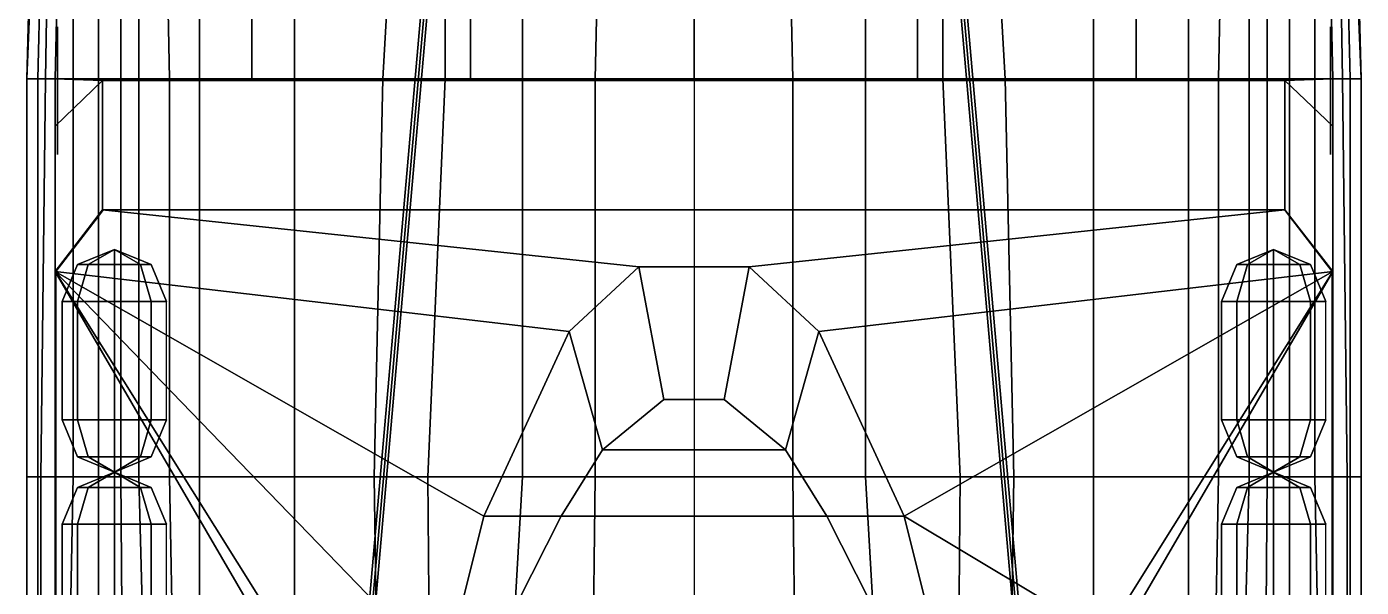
# Model space of a CAD drawing. Header units: millimetres. Extents: x -4.2 to 4.2, y -36 to 51.8.
# Drawn here: x -4.23 to 4.23, y 24.49 to 28.04 of the extents above; entities that cross this region are included whole.
import ezdxf

# ---------------------------------------------------------------- set-up
doc = ezdxf.new("R2010")
doc.units = ezdxf.units.MM
for name, color, linetype in [('h2', 7, 'Continuous'), ('railings', 6, 'Continuous'), ('superstructure', 3, 'Continuous')]:
    doc.layers.add(name, color=color, linetype=linetype)

msp = doc.modelspace()

# ---------------------------------------------------------------- linework, layer by layer
for points in [[(-4.16, 30.16, 2.885), (-4.16, 30.16, -0.21), (-4.225, 27.71, -0.21), (-4.225, 27.71, 2.885)], [(-4.095, 30.16, 2.965), (-4.16, 30.16, 2.885), (-4.225, 27.71, 2.885), (-4.155, 27.71, 2.965)], [(-3.99, 30.16, 2.995), (-4.095, 30.16, 2.965), (-4.155, 27.71, 2.965), (-4.045, 27.71, 2.99)], [(-4.225, 27.71, 2.885), (-4.225, 27.71, -0.21), (-4.225, 25.19, -0.21), (-4.225, 25.19, 2.885)], [(-4.155, 27.71, 2.965), (-4.225, 27.71, 2.885), (-4.225, 25.19, 2.885), (-4.155, 25.19, 2.965)], [(-4.045, 27.71, 2.99), (-4.155, 27.71, 2.965), (-4.155, 25.19, 2.965), (-4.045, 25.19, 2.99)], [(-4.225, 25.19, 2.885), (-4.225, 25.19, -0.21), (-4.225, 22.7, -0.21), (-4.225, 22.7, 2.885)], [(-4.155, 25.19, 2.965), (-4.225, 25.19, 2.885), (-4.225, 22.7, 2.885), (-4.155, 22.7, 2.965)], [(-4.045, 25.19, 2.99), (-4.155, 25.19, 2.965), (-4.155, 22.7, 2.965), (-4.045, 22.7, 2.99)]]:
    msp.add_3dface(points)
at = {"color": 1}
for points in [[(-4.125, 30.16, -0.525), (-4.065, 30.16, -0.68), (-4.105, 27.71, -0.84), (-4.225, 27.71, -0.525)], [(-4.16, 30.16, -0.21), (-4.125, 30.16, -0.525), (-4.225, 27.71, -0.525), (-4.225, 27.71, -0.21)], [(-4.065, 30.16, -0.68), (-3.93, 30.16, -0.875), (-3.93, 27.71, -1.055), (-4.105, 27.71, -0.84)], [(-3.93, 30.16, -0.875), (-3.77, 30.16, -1.005), (-3.77, 27.71, -1.17), (-3.93, 27.71, -1.055)], [(-3.77, 30.16, -1.005), (-3.63, 30.16, -1.07), (-3.63, 27.71, -1.225), (-3.77, 27.71, -1.17)], [(-3.63, 30.16, -1.07), (-3.515, 30.16, -1.09), (-3.515, 27.71, -1.25), (-3.63, 27.71, -1.225)], [(-3.32, 27.71, -1.25), (-3.515, 27.71, -1.25), (-3.515, 30.16, -1.09), (-3.37, 30.16, -1.09)], [(-3.13, 27.71, -1.17), (-3.32, 27.71, -1.25), (-3.37, 30.16, -1.09), (-3.13, 30.16, -0.96)], [(-2.53, 27.71, -0.84), (-3.13, 27.71, -1.17), (-3.13, 30.16, -0.96), (-2.53, 30.16, -0.66)], [(-1.97, 27.71, -0.7), (-2.53, 27.71, -0.84), (-2.53, 30.16, -0.66), (-1.83, 30.16, -0.485)], [(-1.575, 27.71, -0.7), (-1.97, 27.71, -0.7), (-1.83, 30.16, -0.485), (-1.575, 30.16, -0.485)], [(-1.085, 27.71, -0.835), (-1.575, 27.71, -0.7), (-1.575, 30.16, -0.485), (-1.085, 30.16, -0.575)], [(-0.625, 27.71, -1.065), (-1.085, 27.71, -0.835), (-1.085, 30.16, -0.575), (-0.57, 30.16, -0.735)], [(0, 27.71, -1.48), (-0.625, 27.71, -1.065), (-0.57, 30.16, -0.735), (0, 30.16, -0.985)], [(-4.225, 27.71, -0.525), (-4.105, 27.71, -0.84), (-4.135, 25.19, -0.905), (-4.225, 25.19, -0.655)], [(-4.225, 27.71, -0.21), (-4.225, 27.71, -0.525), (-4.225, 25.19, -0.655), (-4.225, 25.19, -0.21)], [(-4.105, 27.71, -0.84), (-3.93, 27.71, -1.055), (-3.93, 25.19, -1.165), (-4.135, 25.19, -0.905)], [(-3.93, 27.71, -1.055), (-3.77, 27.71, -1.17), (-3.77, 25.19, -1.28), (-3.93, 25.19, -1.165)], [(-3.77, 27.71, -1.17), (-3.63, 27.71, -1.225), (-3.63, 25.19, -1.345), (-3.77, 25.19, -1.28)], [(-3.63, 27.71, -1.225), (-3.515, 27.71, -1.25), (-3.515, 25.19, -1.37), (-3.63, 25.19, -1.345)], [(-3.32, 25.19, -1.37), (-3.515, 25.19, -1.37), (-3.515, 27.71, -1.25), (-3.32, 27.71, -1.25)], [(-3.13, 25.19, -1.29), (-3.32, 25.19, -1.37), (-3.32, 27.71, -1.25), (-3.13, 27.71, -1.17)], [(-2.53, 25.19, -1.04), (-3.13, 25.19, -1.29), (-3.13, 27.71, -1.17), (-2.53, 27.71, -0.84)], [(-2.025, 25.19, -0.94), (-2.53, 25.19, -1.04), (-2.53, 27.71, -0.84), (-1.97, 27.71, -0.7)], [(-1.685, 25.19, -0.94), (-2.025, 25.19, -0.94), (-1.97, 27.71, -0.7), (-1.575, 27.71, -0.7)], [(-1.085, 25.19, -1.08), (-1.685, 25.19, -0.94), (-1.575, 27.71, -0.7), (-1.085, 27.71, -0.835)], [(-0.625, 25.19, -1.38), (-1.085, 25.19, -1.08), (-1.085, 27.71, -0.835), (-0.625, 27.71, -1.065)], [(0, 25.19, -1.98), (-0.625, 25.19, -1.38), (-0.625, 27.71, -1.065), (0, 27.71, -1.48)], [(-4.225, 25.19, -0.655), (-4.135, 25.19, -0.905), (-4.135, 22.7, -1.01), (-4.225, 22.7, -0.74)], [(-4.225, 25.19, -0.21), (-4.225, 25.19, -0.655), (-4.225, 22.7, -0.74), (-4.225, 22.7, -0.21)], [(-4.135, 25.19, -0.905), (-3.93, 25.19, -1.165), (-3.98, 22.7, -1.225), (-4.135, 22.7, -1.01)], [(-3.93, 25.19, -1.165), (-3.77, 25.19, -1.28), (-3.77, 22.7, -1.4), (-3.98, 22.7, -1.225)], [(-3.77, 25.19, -1.28), (-3.63, 25.19, -1.345), (-3.61, 22.7, -1.48), (-3.77, 22.7, -1.4)], [(-3.63, 25.19, -1.345), (-3.515, 25.19, -1.37), (-3.45, 22.7, -1.51), (-3.61, 22.7, -1.48)], [(-3.275, 22.7, -1.505), (-3.45, 22.7, -1.51), (-3.515, 25.19, -1.37), (-3.32, 25.19, -1.37)], [(-3.13, 22.7, -1.44), (-3.275, 22.7, -1.505), (-3.32, 25.19, -1.37), (-3.13, 25.19, -1.29)], [(-2.53, 22.7, -1.215), (-3.13, 22.7, -1.44), (-3.13, 25.19, -1.29), (-2.53, 25.19, -1.04)], [(-1.99, 22.7, -1.13), (-2.53, 22.7, -1.215), (-2.53, 25.19, -1.04), (-2.025, 25.19, -0.94)], [(-1.665, 22.7, -1.135), (-1.99, 22.7, -1.13), (-2.025, 25.19, -0.94), (-1.685, 25.19, -0.94)], [(-1.23, 22.7, -1.225), (-1.665, 22.7, -1.135), (-1.685, 25.19, -0.94), (-1.085, 25.19, -1.08)], [(-0.655, 22.7, -1.505), (-1.23, 22.7, -1.225), (-1.085, 25.19, -1.08), (-0.625, 25.19, -1.38)], [(0, 22.7, -1.98), (-0.655, 22.7, -1.505), (-0.625, 25.19, -1.38), (0, 25.19, -1.98)]]:
    msp.add_3dface(points, dxfattribs=at)
at = {"color": 2}
for points in [[(-2.8, 30.16, 3.055), (-3.99, 30.16, 2.995), (-4.045, 27.71, 2.99), (-2.8, 27.71, 3.055)], [(-1.415, 30.16, 3.11), (-2.8, 30.16, 3.055), (-2.8, 27.71, 3.055), (-1.415, 27.71, 3.11)], [(0, 30.16, 3.13), (-1.415, 30.16, 3.11), (-1.415, 27.71, 3.11), (0, 27.71, 3.13)], [(-2.8, 27.71, 3.055), (-4.045, 27.71, 2.99), (-3.745, 27.7, 3.0057), (-2.8, 27.7, 3.055)], [(-3.745, 27.7, 3.0057), (-4.045, 27.71, 2.99), (-4.045, 27.41, 2.99), (-3.745, 27.7, 3.0057)], [(-1.415, 27.71, 3.11), (-2.8, 27.71, 3.055), (-2.8, 27.7, 3.055), (-1.415, 27.7, 3.11)], [(0, 27.71, 3.13), (-1.415, 27.71, 3.11), (-1.415, 27.7, 3.11), (0, 27.7, 3.13)]]:
    msp.add_3dface(points, dxfattribs=at)
at = {"layer": 'h2', "color": 1}
for points in [[(0, 27.71, -1.48), (0.625, 27.71, -1.065), (0.57, 30.16, -0.735), (0, 30.16, -0.985)], [(0.625, 27.71, -1.065), (1.085, 27.71, -0.835), (1.085, 30.16, -0.575), (0.57, 30.16, -0.735)], [(1.085, 27.71, -0.835), (1.575, 27.71, -0.7), (1.575, 30.16, -0.485), (1.085, 30.16, -0.575)], [(1.575, 27.71, -0.7), (1.97, 27.71, -0.7), (1.83, 30.16, -0.485), (1.575, 30.16, -0.485)], [(1.97, 27.71, -0.7), (2.53, 27.71, -0.84), (2.53, 30.16, -0.66), (1.83, 30.16, -0.485)], [(2.53, 27.71, -0.84), (3.13, 27.71, -1.17), (3.13, 30.16, -0.96), (2.53, 30.16, -0.66)], [(3.13, 27.71, -1.17), (3.32, 27.71, -1.25), (3.37, 30.16, -1.09), (3.13, 30.16, -0.96)], [(3.32, 27.71, -1.25), (3.515, 27.71, -1.25), (3.515, 30.16, -1.09), (3.37, 30.16, -1.09)], [(3.63, 30.16, -1.07), (3.515, 30.16, -1.09), (3.515, 27.71, -1.25), (3.63, 27.71, -1.225)], [(3.77, 30.16, -1.005), (3.63, 30.16, -1.07), (3.63, 27.71, -1.225), (3.77, 27.71, -1.17)], [(3.93, 30.16, -0.875), (3.77, 30.16, -1.005), (3.77, 27.71, -1.17), (3.93, 27.71, -1.055)], [(4.065, 30.16, -0.68), (3.93, 30.16, -0.875), (3.93, 27.71, -1.055), (4.105, 27.71, -0.84)], [(4.125, 30.16, -0.525), (4.065, 30.16, -0.68), (4.105, 27.71, -0.84), (4.225, 27.71, -0.525)], [(4.16, 30.16, -0.21), (4.125, 30.16, -0.525), (4.225, 27.71, -0.525), (4.225, 27.71, -0.21)], [(0, 25.19, -1.98), (0.625, 25.19, -1.38), (0.625, 27.71, -1.065), (0, 27.71, -1.48)], [(0.625, 25.19, -1.38), (1.085, 25.19, -1.08), (1.085, 27.71, -0.835), (0.625, 27.71, -1.065)], [(1.085, 25.19, -1.08), (1.685, 25.19, -0.94), (1.575, 27.71, -0.7), (1.085, 27.71, -0.835)], [(1.685, 25.19, -0.94), (2.025, 25.19, -0.94), (1.97, 27.71, -0.7), (1.575, 27.71, -0.7)], [(2.025, 25.19, -0.94), (2.53, 25.19, -1.04), (2.53, 27.71, -0.84), (1.97, 27.71, -0.7)], [(2.53, 25.19, -1.04), (3.13, 25.19, -1.29), (3.13, 27.71, -1.17), (2.53, 27.71, -0.84)], [(3.13, 25.19, -1.29), (3.32, 25.19, -1.37), (3.32, 27.71, -1.25), (3.13, 27.71, -1.17)], [(3.32, 25.19, -1.37), (3.515, 25.19, -1.37), (3.515, 27.71, -1.25), (3.32, 27.71, -1.25)], [(3.63, 27.71, -1.225), (3.515, 27.71, -1.25), (3.515, 25.19, -1.37), (3.63, 25.19, -1.345)], [(3.77, 27.71, -1.17), (3.63, 27.71, -1.225), (3.63, 25.19, -1.345), (3.77, 25.19, -1.28)], [(3.93, 27.71, -1.055), (3.77, 27.71, -1.17), (3.77, 25.19, -1.28), (3.93, 25.19, -1.165)], [(4.105, 27.71, -0.84), (3.93, 27.71, -1.055), (3.93, 25.19, -1.165), (4.135, 25.19, -0.905)], [(4.225, 27.71, -0.525), (4.105, 27.71, -0.84), (4.135, 25.19, -0.905), (4.225, 25.19, -0.655)], [(4.225, 27.71, -0.21), (4.225, 27.71, -0.525), (4.225, 25.19, -0.655), (4.225, 25.19, -0.21)], [(0, 22.7, -1.98), (0.655, 22.7, -1.505), (0.625, 25.19, -1.38), (0, 25.19, -1.98)], [(0.655, 22.7, -1.505), (1.23, 22.7, -1.225), (1.085, 25.19, -1.08), (0.625, 25.19, -1.38)], [(1.23, 22.7, -1.225), (1.665, 22.7, -1.135), (1.685, 25.19, -0.94), (1.085, 25.19, -1.08)], [(1.665, 22.7, -1.135), (1.99, 22.7, -1.13), (2.025, 25.19, -0.94), (1.685, 25.19, -0.94)], [(1.99, 22.7, -1.13), (2.53, 22.7, -1.215), (2.53, 25.19, -1.04), (2.025, 25.19, -0.94)], [(2.53, 22.7, -1.215), (3.13, 22.7, -1.44), (3.13, 25.19, -1.29), (2.53, 25.19, -1.04)], [(3.13, 22.7, -1.44), (3.275, 22.7, -1.505), (3.32, 25.19, -1.37), (3.13, 25.19, -1.29)], [(3.275, 22.7, -1.505), (3.45, 22.7, -1.51), (3.515, 25.19, -1.37), (3.32, 25.19, -1.37)], [(3.63, 25.19, -1.345), (3.515, 25.19, -1.37), (3.45, 22.7, -1.51), (3.61, 22.7, -1.48)], [(3.77, 25.19, -1.28), (3.63, 25.19, -1.345), (3.61, 22.7, -1.48), (3.77, 22.7, -1.4)], [(3.93, 25.19, -1.165), (3.77, 25.19, -1.28), (3.77, 22.7, -1.4), (3.98, 22.7, -1.225)], [(4.135, 25.19, -0.905), (3.93, 25.19, -1.165), (3.98, 22.7, -1.225), (4.135, 22.7, -1.01)], [(4.225, 25.19, -0.655), (4.135, 25.19, -0.905), (4.135, 22.7, -1.01), (4.225, 22.7, -0.74)], [(4.225, 25.19, -0.21), (4.225, 25.19, -0.655), (4.225, 22.7, -0.74), (4.225, 22.7, -0.21)]]:
    msp.add_3dface(points, dxfattribs=at)
at = {"layer": 'h2', "color": 2}
for points in [[(0, 30.16, 3.13), (1.415, 30.16, 3.11), (1.415, 27.71, 3.11), (0, 27.71, 3.13)], [(1.415, 30.16, 3.11), (2.8, 30.16, 3.055), (2.8, 27.71, 3.055), (1.415, 27.71, 3.11)], [(2.8, 30.16, 3.055), (3.99, 30.16, 2.995), (4.045, 27.71, 2.99), (2.8, 27.71, 3.055)], [(0, 27.71, 3.13), (1.415, 27.71, 3.11), (1.415, 27.7, 3.11), (0, 27.7, 3.13)], [(1.415, 27.71, 3.11), (2.8, 27.71, 3.055), (2.8, 27.7, 3.055), (1.415, 27.7, 3.11)], [(2.8, 27.71, 3.055), (4.045, 27.71, 2.99), (3.74, 27.7, 3.0059), (2.8, 27.7, 3.055)], [(3.74, 27.7, 3.0059), (4.045, 27.71, 2.99), (4.045, 27.41, 2.99), (3.74, 27.7, 3.0059)]]:
    msp.add_3dface(points, dxfattribs=at)
at = {"layer": 'h2'}
for points in [[(3.99, 30.16, 2.995), (4.095, 30.16, 2.965), (4.155, 27.71, 2.965), (4.045, 27.71, 2.99)], [(4.095, 30.16, 2.965), (4.16, 30.16, 2.885), (4.225, 27.71, 2.885), (4.155, 27.71, 2.965)], [(4.16, 30.16, 2.885), (4.16, 30.16, -0.21), (4.225, 27.71, -0.21), (4.225, 27.71, 2.885)], [(4.045, 27.71, 2.99), (4.155, 27.71, 2.965), (4.155, 25.19, 2.965), (4.045, 25.19, 2.99)], [(4.155, 27.71, 2.965), (4.225, 27.71, 2.885), (4.225, 25.19, 2.885), (4.155, 25.19, 2.965)], [(4.225, 27.71, 2.885), (4.225, 27.71, -0.21), (4.225, 25.19, -0.21), (4.225, 25.19, 2.885)], [(4.045, 25.19, 2.99), (4.155, 25.19, 2.965), (4.155, 22.7, 2.965), (4.045, 22.7, 2.99)], [(4.155, 25.19, 2.965), (4.225, 25.19, 2.885), (4.225, 22.7, 2.885), (4.155, 22.7, 2.965)], [(4.225, 25.19, 2.885), (4.225, 25.19, -0.21), (4.225, 22.7, -0.21), (4.225, 22.7, 2.885)]]:
    msp.add_3dface(points, dxfattribs=at)
at = {"layer": 'railings'}
for points in [[(-4.03, 28.04, 4.3), (-4.03, 27.23, 4.3), (-4.03, 27.23, 4.26), (-4.03, 28.04, 4.26)], [(-4.03, 28.04, 4.3), (-4.03, 27.23, 4.3), (-4.03, 27.23, 4.26), (-4.03, 28.04, 4.26)], [(-4.03, 28.04, 3.71), (-4.03, 27.23, 3.71), (-4.03, 27.23, 3.67), (-4.03, 28.04, 3.67)], [(-4.03, 28.04, 3.71), (-4.03, 27.23, 3.71), (-4.03, 27.23, 3.67), (-4.03, 28.04, 3.67)], [(4.03, 28.04, 3.71), (4.03, 27.23, 3.71), (4.03, 27.23, 3.67), (4.03, 28.04, 3.67)], [(4.03, 28.04, 3.71), (4.03, 27.23, 3.71), (4.03, 27.23, 3.67), (4.03, 28.04, 3.67)], [(4.03, 28.04, 4.3), (4.03, 27.23, 4.3), (4.03, 27.23, 4.26), (4.03, 28.04, 4.26)], [(4.03, 28.04, 4.3), (4.03, 27.23, 4.3), (4.03, 27.23, 4.26), (4.03, 28.04, 4.26)], [(-3.77, 26.84, 6.67), (-3.77, 26.84, 5.69), (-3.74, 26.88, 5.69), (-3.74, 26.88, 6.67)], [(-3.77, 26.84, 6.67), (-3.77, 26.84, 5.69), (-3.74, 26.88, 5.69), (-3.74, 26.88, 6.67)], [(3.77, 26.84, 6.67), (3.77, 26.84, 5.69), (3.74, 26.88, 5.69), (3.74, 26.88, 6.67)], [(3.77, 26.84, 6.67), (3.77, 26.84, 5.69), (3.74, 26.88, 5.69), (3.74, 26.88, 6.67)], [(-3.77, 26.84, 6.67), (-4.04, 26.49, 6.67), (-4.04, 26.49, 6.63), (-3.77, 26.84, 6.63)], [(-3.77, 26.84, 6.67), (-4.04, 26.49, 6.67), (-4.04, 26.49, 6.63), (-3.77, 26.84, 6.63)], [(-3.77, 26.84, 6.19), (-4.04, 26.49, 6.19), (-4.04, 26.49, 6.15), (-3.77, 26.84, 6.15)], [(-3.77, 26.84, 6.19), (-4.04, 26.49, 6.19), (-4.04, 26.49, 6.15), (-3.77, 26.84, 6.15)], [(3.77, 26.84, 6.19), (4.04, 26.49, 6.19), (4.04, 26.49, 6.15), (3.77, 26.84, 6.15)], [(3.77, 26.84, 6.19), (4.04, 26.49, 6.19), (4.04, 26.49, 6.15), (3.77, 26.84, 6.15)], [(3.77, 26.84, 6.67), (4.04, 26.49, 6.67), (4.04, 26.49, 6.63), (3.77, 26.84, 6.63)], [(3.77, 26.84, 6.67), (4.04, 26.49, 6.67), (4.04, 26.49, 6.63), (3.77, 26.84, 6.63)], [(-4.04, 26.49, 6.67), (-4.04, 25.51, 6.67), (-4.04, 25.51, 6.63), (-4.04, 26.49, 6.63)], [(-4.04, 26.49, 6.67), (-4.04, 25.51, 6.67), (-4.04, 25.51, 6.63), (-4.04, 26.49, 6.63)], [(-4.04, 26.49, 6.19), (-4.04, 25.51, 6.19), (-4.04, 25.51, 6.15), (-4.04, 26.49, 6.15)], [(-4.04, 26.49, 6.19), (-4.04, 25.51, 6.19), (-4.04, 25.51, 6.15), (-4.04, 26.49, 6.15)], [(4.04, 26.49, 6.19), (4.04, 25.51, 6.19), (4.04, 25.51, 6.15), (4.04, 26.49, 6.15)], [(4.04, 26.49, 6.19), (4.04, 25.51, 6.19), (4.04, 25.51, 6.15), (4.04, 26.49, 6.15)], [(4.04, 26.49, 6.67), (4.04, 25.51, 6.67), (4.04, 25.51, 6.63), (4.04, 26.49, 6.63)], [(4.04, 26.49, 6.67), (4.04, 25.51, 6.67), (4.04, 25.51, 6.63), (4.04, 26.49, 6.63)], [(-4.04, 25.47, 6.67), (-4.04, 25.47, 5.69), (-4.04, 25.51, 5.69), (-4.04, 25.51, 6.67)], [(-4.04, 25.47, 6.67), (-4.04, 25.47, 5.69), (-4.04, 25.51, 5.69), (-4.04, 25.51, 6.67)], [(-4.04, 25.47, 6.67), (-4.04, 23.99, 6.67), (-4.04, 23.99, 6.63), (-4.04, 25.47, 6.63)], [(-4.04, 25.47, 6.67), (-4.04, 23.99, 6.67), (-4.04, 23.99, 6.63), (-4.04, 25.47, 6.63)], [(-4.04, 25.47, 6.19), (-4.04, 23.99, 6.19), (-4.04, 23.99, 6.15), (-4.04, 25.47, 6.15)], [(-4.04, 25.47, 6.19), (-4.04, 23.99, 6.19), (-4.04, 23.99, 6.15), (-4.04, 25.47, 6.15)], [(4.04, 25.47, 6.67), (4.04, 25.47, 5.69), (4.04, 25.51, 5.69), (4.04, 25.51, 6.67)], [(4.04, 25.47, 6.67), (4.04, 25.47, 5.69), (4.04, 25.51, 5.69), (4.04, 25.51, 6.67)], [(4.04, 25.47, 6.19), (4.04, 23.99, 6.19), (4.04, 23.99, 6.15), (4.04, 25.47, 6.15)], [(4.04, 25.47, 6.19), (4.04, 23.99, 6.19), (4.04, 23.99, 6.15), (4.04, 25.47, 6.15)], [(4.04, 25.47, 6.67), (4.04, 23.99, 6.67), (4.04, 23.99, 6.63), (4.04, 25.47, 6.63)], [(4.04, 25.47, 6.67), (4.04, 23.99, 6.67), (4.04, 23.99, 6.63), (4.04, 25.47, 6.63)]]:
    msp.add_3dface(points, dxfattribs=at)
at = {"layer": 'superstructure'}
for points in [[(-1.02, 36.01, 5.76), (-1.04, 36.01, 5.74), (-2.27, 21.95, 16.27), (-2.25, 21.92, 16.29)], [(-1.04, 36.01, 5.74), (-1.02, 36.01, 5.72), (-2.25, 21.92, 16.25), (-2.27, 21.95, 16.27)], [(-1, 36.01, 5.74), (-1.02, 36.01, 5.76), (-2.25, 21.92, 16.29), (-2.23, 21.95, 16.27)], [(-1.02, 36.01, 5.72), (-1, 36.01, 5.74), (-2.23, 21.95, 16.27), (-2.25, 21.92, 16.25)], [(1.02, 36.01, 5.76), (1, 36.01, 5.74), (2.23, 21.95, 16.27), (2.25, 21.92, 16.29)], [(1, 36.01, 5.74), (1.02, 36.01, 5.72), (2.25, 21.92, 16.25), (2.23, 21.95, 16.27)], [(1.04, 36.01, 5.74), (1.02, 36.01, 5.76), (2.25, 21.92, 16.29), (2.27, 21.95, 16.27)], [(1.02, 36.01, 5.72), (1.04, 36.01, 5.74), (2.27, 21.95, 16.27), (2.25, 21.92, 16.25)], [(-3.745, 26.88, 5.69), (-3.745, 27.7, 3.13), (-4.045, 27.41, 3.13), (-4.045, 26.49, 5.69)], [(-3.745, 27.7, 3.13), (-3.745, 27.7, 3.0057), (-4.045, 27.41, 2.99), (-4.045, 27.41, 3.13)], [(3.74, 26.88, 5.69), (3.74, 27.7, 3.13), (-3.745, 27.7, 3.13), (-3.745, 26.88, 5.69)], [(-2.8, 27.7, 3.055), (-2.8, 27.7, 3.055), (-3.745, 27.7, 3.0057), (-3.745, 27.7, 3.13)], [(-1.415, 27.7, 3.11), (-1.415, 27.7, 3.11), (-2.8, 27.7, 3.055), (-3.745, 27.7, 3.13)], [(0, 27.7, 3.13), (0, 27.7, 3.13), (-1.415, 27.7, 3.11), (-3.745, 27.7, 3.13)], [(3.74, 27.7, 3.13), (1.415, 27.7, 3.11), (0, 27.7, 3.13), (3.74, 27.7, 3.13)], [(3.74, 27.7, 3.13), (2.8, 27.7, 3.055), (1.415, 27.7, 3.11), (3.74, 27.7, 3.13)], [(3.74, 27.7, 3.13), (3.74, 27.7, 3.0059), (2.8, 27.7, 3.055), (3.74, 27.7, 3.13)], [(4.045, 26.49, 5.69), (4.045, 27.41, 3.13), (3.74, 27.7, 3.13), (3.74, 26.88, 5.69)], [(4.045, 27.41, 3.13), (4.045, 27.41, 2.99), (3.74, 27.7, 3.0059), (3.74, 27.7, 3.13)], [(-4.045, 27.41, 3.13), (-4.045, 10.96, 3.13), (-4.045, 11.56, 5.69), (-4.045, 26.49, 5.69)], [(-4.045, 27.41, 2.99), (-4.045, 10.96, 2.99), (-4.045, 10.96, 3.13), (-4.045, 27.41, 3.13)], [(4.045, 11.56, 5.69), (4.045, 10.96, 3.13), (4.045, 27.41, 3.13), (4.045, 26.49, 5.69)], [(4.045, 10.96, 3.13), (4.045, 10.96, 2.99), (4.045, 27.41, 2.99), (4.045, 27.41, 3.13)], [(-0.35, 26.52, 5.69), (-3.745, 26.88, 5.69), (-4.045, 26.49, 5.69), (-0.79, 26.11, 5.69)], [(0.35, 26.52, 5.69), (3.74, 26.88, 5.69), (-3.745, 26.88, 5.69), (-0.35, 26.52, 5.69)], [(4.045, 26.49, 5.69), (3.74, 26.88, 5.69), (0.35, 26.52, 5.69), (0.79, 26.11, 5.69)], [(-3.835, 26.5333, 6.295), (-3.67, 26.63, 6.13), (-3.67, 26.63, 6.13), (-3.9033, 26.5333, 6.13)], [(-3.9033, 26.5333, 6.13), (-3.67, 26.63, 6.13), (-3.67, 26.63, 6.13), (-3.835, 26.5333, 5.965)], [(-3.67, 26.5333, 6.3633), (-3.67, 26.63, 6.13), (-3.67, 26.63, 6.13), (-3.835, 26.5333, 6.295)], [(-3.835, 26.5333, 5.965), (-3.67, 26.63, 6.13), (-3.67, 26.63, 6.13), (-3.67, 26.5333, 5.8967)], [(-3.505, 26.5333, 6.295), (-3.67, 26.63, 6.13), (-3.67, 26.63, 6.13), (-3.67, 26.5333, 6.3633)], [(-3.4367, 26.5333, 6.13), (-3.67, 26.63, 6.13), (-3.67, 26.63, 6.13), (-3.505, 26.5333, 6.295)], [(-3.505, 26.5333, 5.965), (-3.67, 26.63, 6.13), (-3.67, 26.63, 6.13), (-3.4367, 26.5333, 6.13)], [(-3.67, 26.5333, 5.8967), (-3.67, 26.63, 6.13), (-3.67, 26.63, 6.13), (-3.505, 26.5333, 5.965)], [(3.4367, 26.5333, 6.13), (3.67, 26.63, 6.13), (3.67, 26.63, 6.13), (3.505, 26.5333, 5.965)], [(3.505, 26.5333, 6.295), (3.67, 26.63, 6.13), (3.67, 26.63, 6.13), (3.4367, 26.5333, 6.13)], [(3.505, 26.5333, 5.965), (3.67, 26.63, 6.13), (3.67, 26.63, 6.13), (3.67, 26.5333, 5.8967)], [(3.67, 26.5333, 6.3633), (3.67, 26.63, 6.13), (3.67, 26.63, 6.13), (3.505, 26.5333, 6.295)], [(3.67, 26.5333, 5.8967), (3.67, 26.63, 6.13), (3.67, 26.63, 6.13), (3.835, 26.5333, 5.965)], [(3.835, 26.5333, 5.965), (3.67, 26.63, 6.13), (3.67, 26.63, 6.13), (3.9033, 26.5333, 6.13)], [(3.9033, 26.5333, 6.13), (3.67, 26.63, 6.13), (3.67, 26.63, 6.13), (3.835, 26.5333, 6.295)], [(3.835, 26.5333, 6.295), (3.67, 26.63, 6.13), (3.67, 26.63, 6.13), (3.67, 26.5333, 6.3633)], [(-3.9033, 26.3, 6.3633), (-3.835, 26.5333, 6.295), (-3.9033, 26.5333, 6.13), (-4, 26.3, 6.13)], [(-4, 26.3, 6.13), (-3.9033, 26.5333, 6.13), (-3.835, 26.5333, 5.965), (-3.9033, 26.3, 5.8967)], [(-3.67, 26.3, 6.46), (-3.67, 26.5333, 6.3633), (-3.835, 26.5333, 6.295), (-3.9033, 26.3, 6.3633)], [(-3.9033, 26.3, 5.8967), (-3.835, 26.5333, 5.965), (-3.67, 26.5333, 5.8967), (-3.67, 26.3, 5.8)], [(-3.4367, 26.3, 6.3633), (-3.505, 26.5333, 6.295), (-3.67, 26.5333, 6.3633), (-3.67, 26.3, 6.46)], [(-3.67, 26.3, 5.8), (-3.67, 26.5333, 5.8967), (-3.505, 26.5333, 5.965), (-3.4367, 26.3, 5.8967)], [(-3.34, 26.3, 6.13), (-3.4367, 26.5333, 6.13), (-3.505, 26.5333, 6.295), (-3.4367, 26.3, 6.3633)], [(-3.4367, 26.3, 5.8967), (-3.505, 26.5333, 5.965), (-3.4367, 26.5333, 6.13), (-3.34, 26.3, 6.13)], [(3.34, 26.3, 6.13), (3.4367, 26.5333, 6.13), (3.505, 26.5333, 5.965), (3.4367, 26.3, 5.8967)], [(3.4367, 26.3, 6.3633), (3.505, 26.5333, 6.295), (3.4367, 26.5333, 6.13), (3.34, 26.3, 6.13)], [(3.4367, 26.3, 5.8967), (3.505, 26.5333, 5.965), (3.67, 26.5333, 5.8967), (3.67, 26.3, 5.8)], [(3.67, 26.3, 6.46), (3.67, 26.5333, 6.3633), (3.505, 26.5333, 6.295), (3.4367, 26.3, 6.3633)], [(3.67, 26.3, 5.8), (3.67, 26.5333, 5.8967), (3.835, 26.5333, 5.965), (3.9033, 26.3, 5.8967)], [(3.9033, 26.3, 6.3633), (3.835, 26.5333, 6.295), (3.67, 26.5333, 6.3633), (3.67, 26.3, 6.46)], [(3.9033, 26.3, 5.8967), (3.835, 26.5333, 5.965), (3.9033, 26.5333, 6.13), (4, 26.3, 6.13)], [(4, 26.3, 6.13), (3.9033, 26.5333, 6.13), (3.835, 26.5333, 6.295), (3.9033, 26.3, 6.3633)], [(-4.045, 26.49, 5.69), (-4.045, 11.56, 5.69), (-2.7, 13.8, 5.69), (-2.7, 24.18, 5.69)], [(-0.79, 26.11, 5.69), (-4.045, 26.49, 5.69), (-4.045, 26.49, 5.69), (-1.33, 24.94, 5.69)], [(-1.33, 24.94, 5.69), (-4.045, 26.49, 5.69), (-4.045, 26.49, 5.69), (-1.58, 23.94, 5.69)], [(-2.6, 24.18, 5.69), (-4.045, 26.49, 5.69), (-4.045, 26.49, 5.69), (-2.7, 24.18, 5.69)], [(-1.58, 23.94, 5.69), (-4.045, 26.49, 5.69), (-4.045, 26.49, 5.69), (-2.6, 24.18, 5.69)], [(-0.79, 26.11, 5.69), (-0.58, 25.36, 7.84), (-0.19, 25.68, 7.84), (-0.35, 26.52, 5.69)], [(-0.35, 26.52, 5.69), (-0.19, 25.68, 7.84), (0.19, 25.68, 7.84), (0.35, 26.52, 5.69)], [(0.35, 26.52, 5.69), (0.19, 25.68, 7.84), (0.58, 25.36, 7.84), (0.79, 26.11, 5.69)], [(4.045, 26.49, 5.69), (4.045, 26.49, 5.69), (0.79, 26.11, 5.69), (1.33, 24.94, 5.69)], [(4.045, 26.49, 5.69), (4.045, 26.49, 5.69), (1.33, 24.94, 5.69), (2.6, 24.18, 5.69)], [(4.045, 26.49, 5.69), (4.045, 26.49, 5.69), (2.6, 24.18, 5.69), (2.7, 24.18, 5.69)], [(2.7, 24.18, 5.69), (2.7, 13.8, 5.69), (4.045, 11.56, 5.69), (4.045, 26.49, 5.69)], [(-1.33, 24.94, 5.69), (-0.84, 24.94, 7.84), (-0.58, 25.36, 7.84), (-0.79, 26.11, 5.69)], [(0.79, 26.11, 5.69), (0.58, 25.36, 7.84), (0.84, 24.94, 7.84), (1.33, 24.94, 5.69)], [(-0.19, 25.68, 7.84), (-0.58, 25.36, 7.84), (0.58, 25.36, 7.84), (0.19, 25.68, 7.84)], [(-3.9033, 25.3167, 6.13), (-4, 25.55, 6.13), (-3.9033, 25.55, 5.8967), (-3.835, 25.3167, 5.965)], [(-3.835, 25.3167, 6.295), (-3.9033, 25.55, 6.3633), (-4, 25.55, 6.13), (-3.9033, 25.3167, 6.13)], [(-3.835, 25.3167, 5.965), (-3.9033, 25.55, 5.8967), (-3.67, 25.55, 5.8), (-3.67, 25.3167, 5.8967)], [(-3.67, 25.3167, 6.3633), (-3.67, 25.55, 6.46), (-3.9033, 25.55, 6.3633), (-3.835, 25.3167, 6.295)], [(-3.67, 25.3167, 5.8967), (-3.67, 25.55, 5.8), (-3.4367, 25.55, 5.8967), (-3.505, 25.3167, 5.965)], [(-3.505, 25.3167, 6.295), (-3.4367, 25.55, 6.3633), (-3.67, 25.55, 6.46), (-3.67, 25.3167, 6.3633)], [(-3.505, 25.3167, 5.965), (-3.4367, 25.55, 5.8967), (-3.34, 25.55, 6.13), (-3.4367, 25.3167, 6.13)], [(-3.4367, 25.3167, 6.13), (-3.34, 25.55, 6.13), (-3.4367, 25.55, 6.3633), (-3.505, 25.3167, 6.295)], [(3.4367, 25.3167, 6.13), (3.34, 25.55, 6.13), (3.4367, 25.55, 5.8967), (3.505, 25.3167, 5.965)], [(3.505, 25.3167, 6.295), (3.4367, 25.55, 6.3633), (3.34, 25.55, 6.13), (3.4367, 25.3167, 6.13)], [(3.505, 25.3167, 5.965), (3.4367, 25.55, 5.8967), (3.67, 25.55, 5.8), (3.67, 25.3167, 5.8967)], [(3.67, 25.3167, 6.3633), (3.67, 25.55, 6.46), (3.4367, 25.55, 6.3633), (3.505, 25.3167, 6.295)], [(3.67, 25.3167, 5.8967), (3.67, 25.55, 5.8), (3.9033, 25.55, 5.8967), (3.835, 25.3167, 5.965)], [(3.835, 25.3167, 6.295), (3.9033, 25.55, 6.3633), (3.67, 25.55, 6.46), (3.67, 25.3167, 6.3633)], [(3.835, 25.3167, 5.965), (3.9033, 25.55, 5.8967), (4, 25.55, 6.13), (3.9033, 25.3167, 6.13)], [(3.9033, 25.3167, 6.13), (4, 25.55, 6.13), (3.9033, 25.55, 6.3633), (3.835, 25.3167, 6.295)], [(-0.58, 25.36, 7.84), (-0.84, 24.94, 7.84), (0.84, 24.94, 7.84), (0.58, 25.36, 7.84)], [(-3.67, 25.22, 6.13), (-3.9033, 25.3167, 6.13), (-3.835, 25.3167, 5.965), (-3.67, 25.22, 6.13)], [(-3.67, 25.22, 6.13), (-3.835, 25.3167, 6.295), (-3.9033, 25.3167, 6.13), (-3.67, 25.22, 6.13)], [(-3.67, 25.22, 6.13), (-3.835, 25.3167, 5.965), (-3.67, 25.3167, 5.8967), (-3.67, 25.22, 6.13)], [(-3.67, 25.22, 6.13), (-3.67, 25.3167, 6.3633), (-3.835, 25.3167, 6.295), (-3.67, 25.22, 6.13)], [(-3.67, 25.22, 6.13), (-3.505, 25.3167, 5.965), (-3.4367, 25.3167, 6.13), (-3.67, 25.22, 6.13)], [(-3.67, 25.22, 6.13), (-3.67, 25.3167, 5.8967), (-3.505, 25.3167, 5.965), (-3.67, 25.22, 6.13)], [(-3.67, 25.22, 6.13), (-3.505, 25.3167, 6.295), (-3.67, 25.3167, 6.3633), (-3.67, 25.22, 6.13)], [(-3.67, 25.22, 6.13), (-3.4367, 25.3167, 6.13), (-3.505, 25.3167, 6.295), (-3.67, 25.22, 6.13)], [(3.67, 25.22, 6.13), (3.4367, 25.3167, 6.13), (3.505, 25.3167, 5.965), (3.67, 25.22, 6.13)], [(3.67, 25.22, 6.13), (3.505, 25.3167, 6.295), (3.4367, 25.3167, 6.13), (3.67, 25.22, 6.13)], [(3.67, 25.22, 6.13), (3.505, 25.3167, 5.965), (3.67, 25.3167, 5.8967), (3.67, 25.22, 6.13)], [(3.67, 25.22, 6.13), (3.67, 25.3167, 6.3633), (3.505, 25.3167, 6.295), (3.67, 25.22, 6.13)], [(3.67, 25.22, 6.13), (3.67, 25.3167, 5.8967), (3.835, 25.3167, 5.965), (3.67, 25.22, 6.13)], [(3.67, 25.22, 6.13), (3.835, 25.3167, 5.965), (3.9033, 25.3167, 6.13), (3.67, 25.22, 6.13)], [(3.67, 25.22, 6.13), (3.9033, 25.3167, 6.13), (3.835, 25.3167, 6.295), (3.67, 25.22, 6.13)], [(3.67, 25.22, 6.13), (3.835, 25.3167, 6.295), (3.67, 25.3167, 6.3633), (3.67, 25.22, 6.13)], [(-3.9033, 25.1233, 6.13), (-3.67, 25.22, 6.13), (-3.67, 25.22, 6.13), (-3.835, 25.1233, 5.965)], [(-3.835, 25.1233, 6.295), (-3.67, 25.22, 6.13), (-3.67, 25.22, 6.13), (-3.9033, 25.1233, 6.13)], [(-3.835, 25.1233, 5.965), (-3.67, 25.22, 6.13), (-3.67, 25.22, 6.13), (-3.67, 25.1233, 5.8967)], [(-3.67, 25.1233, 6.3633), (-3.67, 25.22, 6.13), (-3.67, 25.22, 6.13), (-3.835, 25.1233, 6.295)], [(-3.67, 25.1233, 5.8967), (-3.67, 25.22, 6.13), (-3.67, 25.22, 6.13), (-3.505, 25.1233, 5.965)], [(-3.505, 25.1233, 5.965), (-3.67, 25.22, 6.13), (-3.67, 25.22, 6.13), (-3.4367, 25.1233, 6.13)], [(-3.4367, 25.1233, 6.13), (-3.67, 25.22, 6.13), (-3.67, 25.22, 6.13), (-3.505, 25.1233, 6.295)], [(-3.505, 25.1233, 6.295), (-3.67, 25.22, 6.13), (-3.67, 25.22, 6.13), (-3.67, 25.1233, 6.3633)], [(3.505, 25.1233, 6.295), (3.67, 25.22, 6.13), (3.67, 25.22, 6.13), (3.4367, 25.1233, 6.13)], [(3.4367, 25.1233, 6.13), (3.67, 25.22, 6.13), (3.67, 25.22, 6.13), (3.505, 25.1233, 5.965)], [(3.67, 25.1233, 6.3633), (3.67, 25.22, 6.13), (3.67, 25.22, 6.13), (3.505, 25.1233, 6.295)], [(3.505, 25.1233, 5.965), (3.67, 25.22, 6.13), (3.67, 25.22, 6.13), (3.67, 25.1233, 5.8967)], [(3.835, 25.1233, 6.295), (3.67, 25.22, 6.13), (3.67, 25.22, 6.13), (3.67, 25.1233, 6.3633)], [(3.9033, 25.1233, 6.13), (3.67, 25.22, 6.13), (3.67, 25.22, 6.13), (3.835, 25.1233, 6.295)], [(3.835, 25.1233, 5.965), (3.67, 25.22, 6.13), (3.67, 25.22, 6.13), (3.9033, 25.1233, 6.13)], [(3.67, 25.1233, 5.8967), (3.67, 25.22, 6.13), (3.67, 25.22, 6.13), (3.835, 25.1233, 5.965)], [(-4, 24.89, 6.13), (-3.9033, 25.1233, 6.13), (-3.835, 25.1233, 5.965), (-3.9033, 24.89, 5.8967)], [(-3.9033, 24.89, 6.3633), (-3.835, 25.1233, 6.295), (-3.9033, 25.1233, 6.13), (-4, 24.89, 6.13)], [(-3.9033, 24.89, 5.8967), (-3.835, 25.1233, 5.965), (-3.67, 25.1233, 5.8967), (-3.67, 24.89, 5.8)], [(-3.67, 24.89, 6.46), (-3.67, 25.1233, 6.3633), (-3.835, 25.1233, 6.295), (-3.9033, 24.89, 6.3633)], [(-3.67, 24.89, 5.8), (-3.67, 25.1233, 5.8967), (-3.505, 25.1233, 5.965), (-3.4367, 24.89, 5.8967)], [(-3.4367, 24.89, 6.3633), (-3.505, 25.1233, 6.295), (-3.67, 25.1233, 6.3633), (-3.67, 24.89, 6.46)], [(-3.4367, 24.89, 5.8967), (-3.505, 25.1233, 5.965), (-3.4367, 25.1233, 6.13), (-3.34, 24.89, 6.13)], [(-3.34, 24.89, 6.13), (-3.4367, 25.1233, 6.13), (-3.505, 25.1233, 6.295), (-3.4367, 24.89, 6.3633)], [(3.4367, 24.89, 6.3633), (3.505, 25.1233, 6.295), (3.4367, 25.1233, 6.13), (3.34, 24.89, 6.13)], [(3.34, 24.89, 6.13), (3.4367, 25.1233, 6.13), (3.505, 25.1233, 5.965), (3.4367, 24.89, 5.8967)], [(3.67, 24.89, 6.46), (3.67, 25.1233, 6.3633), (3.505, 25.1233, 6.295), (3.4367, 24.89, 6.3633)], [(3.4367, 24.89, 5.8967), (3.505, 25.1233, 5.965), (3.67, 25.1233, 5.8967), (3.67, 24.89, 5.8)], [(3.9033, 24.89, 6.3633), (3.835, 25.1233, 6.295), (3.67, 25.1233, 6.3633), (3.67, 24.89, 6.46)], [(3.67, 24.89, 5.8), (3.67, 25.1233, 5.8967), (3.835, 25.1233, 5.965), (3.9033, 24.89, 5.8967)], [(4, 24.89, 6.13), (3.9033, 25.1233, 6.13), (3.835, 25.1233, 6.295), (3.9033, 24.89, 6.3633)], [(3.9033, 24.89, 5.8967), (3.835, 25.1233, 5.965), (3.9033, 25.1233, 6.13), (4, 24.89, 6.13)], [(-1.58, 23.94, 5.69), (-1.12, 24.39, 8.24), (-0.84, 24.94, 7.84), (-1.33, 24.94, 5.69)], [(-0.84, 24.94, 7.84), (-1.12, 24.39, 8.24), (1.12, 24.39, 8.24), (0.84, 24.94, 7.84)], [(1.33, 24.94, 5.69), (0.84, 24.94, 7.84), (1.12, 24.39, 8.24), (1.58, 23.94, 5.69)], [(1.33, 24.94, 5.69), (1.33, 24.94, 5.69), (1.58, 23.94, 5.69), (2.6, 24.18, 5.69)]]:
    msp.add_3dface(points, dxfattribs=at)

# ---------------------------------------------------------------- meshes
mesh = msp.add_polymesh((2, 8), dxfattribs=dict(at, n_close=True))
for k, corner in enumerate([(-3.34, 26.3, 6.13), (-3.4367, 26.3, 6.3633), (-3.67, 26.3, 6.46), (-3.9033, 26.3, 6.3633), (-4, 26.3, 6.13), (-3.9033, 26.3, 5.8967), (-3.67, 26.3, 5.8), (-3.4367, 26.3, 5.8967), (-3.34, 25.55, 6.13), (-3.4367, 25.55, 6.3633), (-3.67, 25.55, 6.46), (-3.9033, 25.55, 6.3633), (-4, 25.55, 6.13), (-3.9033, 25.55, 5.8967), (-3.67, 25.55, 5.8), (-3.4367, 25.55, 5.8967)]):
    mesh.set_mesh_vertex(divmod(k, 8), corner)
mesh = msp.add_polymesh((2, 8), dxfattribs=dict(at, n_close=True))
for k, corner in enumerate([(4, 26.3, 6.13), (3.9033, 26.3, 6.3633), (3.67, 26.3, 6.46), (3.4367, 26.3, 6.3633), (3.34, 26.3, 6.13), (3.4367, 26.3, 5.8967), (3.67, 26.3, 5.8), (3.9033, 26.3, 5.8967), (4, 25.55, 6.13), (3.9033, 25.55, 6.3633), (3.67, 25.55, 6.46), (3.4367, 25.55, 6.3633), (3.34, 25.55, 6.13), (3.4367, 25.55, 5.8967), (3.67, 25.55, 5.8), (3.9033, 25.55, 5.8967)]):
    mesh.set_mesh_vertex(divmod(k, 8), corner)
mesh = msp.add_polymesh((2, 8), dxfattribs=dict(at, n_close=True))
for k, corner in enumerate([(-3.34, 24.89, 6.13), (-3.4367, 24.89, 6.3633), (-3.67, 24.89, 6.46), (-3.9033, 24.89, 6.3633), (-4, 24.89, 6.13), (-3.9033, 24.89, 5.8967), (-3.67, 24.89, 5.8), (-3.4367, 24.89, 5.8967), (-3.34, 24.14, 6.13), (-3.4367, 24.14, 6.3633), (-3.67, 24.14, 6.46), (-3.9033, 24.14, 6.3633), (-4, 24.14, 6.13), (-3.9033, 24.14, 5.8967), (-3.67, 24.14, 5.8), (-3.4367, 24.14, 5.8967)]):
    mesh.set_mesh_vertex(divmod(k, 8), corner)
mesh = msp.add_polymesh((2, 8), dxfattribs=dict(at, n_close=True))
for k, corner in enumerate([(4, 24.89, 6.13), (3.9033, 24.89, 6.3633), (3.67, 24.89, 6.46), (3.4367, 24.89, 6.3633), (3.34, 24.89, 6.13), (3.4367, 24.89, 5.8967), (3.67, 24.89, 5.8), (3.9033, 24.89, 5.8967), (4, 24.14, 6.13), (3.9033, 24.14, 6.3633), (3.67, 24.14, 6.46), (3.4367, 24.14, 6.3633), (3.34, 24.14, 6.13), (3.4367, 24.14, 5.8967), (3.67, 24.14, 5.8), (3.9033, 24.14, 5.8967)]):
    mesh.set_mesh_vertex(divmod(k, 8), corner)

doc.saveas('drawing.dxf')
